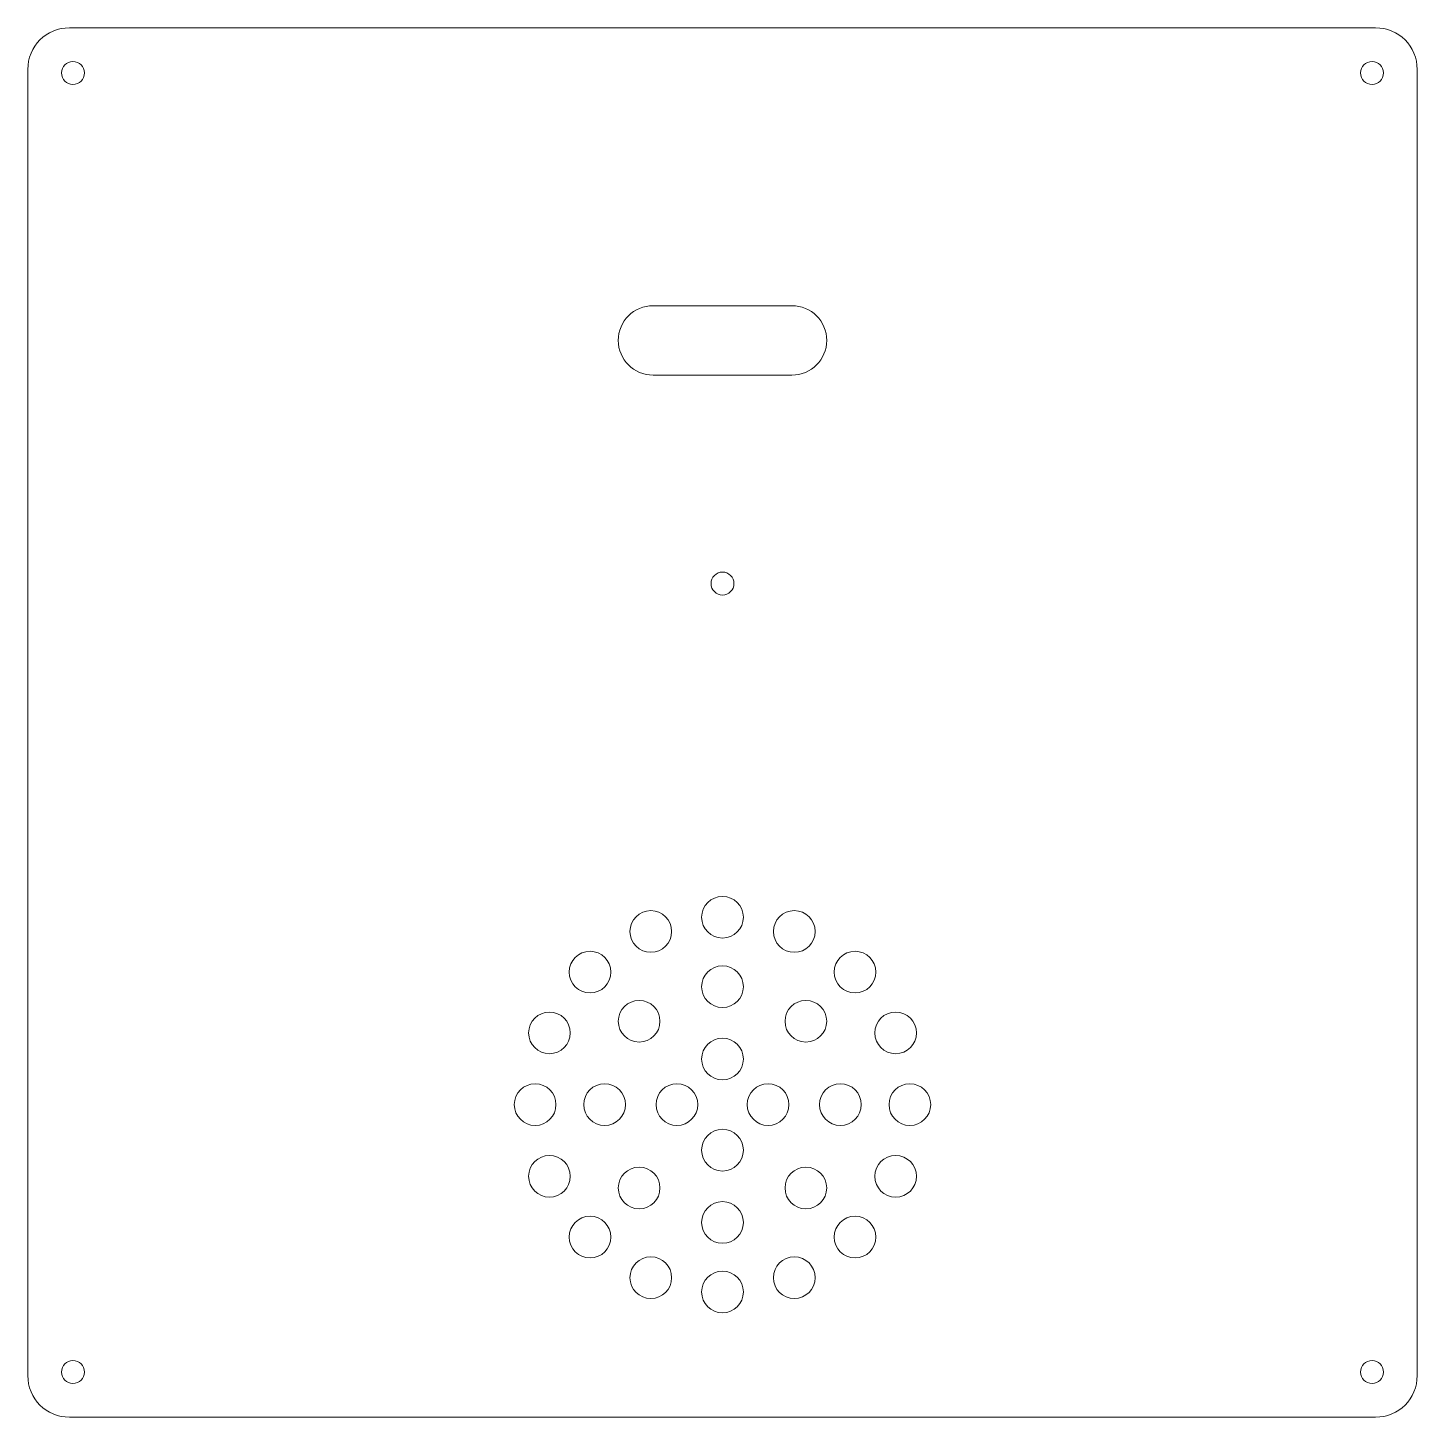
# Model space of a CAD drawing. Header units: millimetres. Extents: x 0 to 200, y 0 to 200.
import ezdxf

# ---------------------------------------------------------------- set-up
doc = ezdxf.new("R2010")
doc.units = ezdxf.units.MM

msp = doc.modelspace()

# ---------------------------------------------------------------- linework, layer by layer
at = {"color": 7, "linetype": 'Continuous', "lineweight": 15}
for p, q in [((194, 200), (6, 200)), ((0, 194), (0, 6)), ((200, 6), (200, 194)), ((110, 160), (90, 160)), ((90, 150), (110, 150)), ((6, 0), (194, 0))]:
    msp.add_line(p, q, dxfattribs=at)
for centre, radius in [((6.5, 193.5), 1.65), ((193.5, 193.5), 1.65), ((100, 120), 1.65), ((100, 71.97), 3), ((89.68, 69.92), 3), ((110.33, 69.92), 3), ((80.93, 64.07), 3), ((119.08, 64.07), 3), ((100, 61.97), 3), ((88, 57), 3), ((112, 57), 3), ((75.09, 55.32), 3), ((124.92, 55.32), 3), ((100, 51.56), 3), ((73.03, 45), 3), ((83.03, 45), 3), ((93.44, 45), 3), ((106.56, 45), 3), ((116.97, 45), 3), ((126.97, 45), 3), ((100, 38.44), 3), ((75.09, 34.68), 3), ((124.92, 34.68), 3), ((88, 33), 3), ((112, 33), 3), ((100, 28.03), 3), ((80.93, 25.93), 3), ((119.08, 25.93), 3), ((89.68, 20.08), 3), ((110.33, 20.08), 3), ((100, 18.03), 3), ((6.5, 6.5), 1.65), ((193.5, 6.5), 1.65)]:
    msp.add_circle(centre, radius, dxfattribs=at)
for centre, radius, start, end in [((6, 194), 6, 90, 180), ((194, 194), 6, 0, 90), ((90, 155), 5, 90, 270), ((110, 155), 5, 270, 90), ((6, 6), 6, 180, 270), ((194, 6), 6, 270, 0)]:
    msp.add_arc(centre, radius, start, end, dxfattribs=at)

doc.saveas('drawing.dxf')
